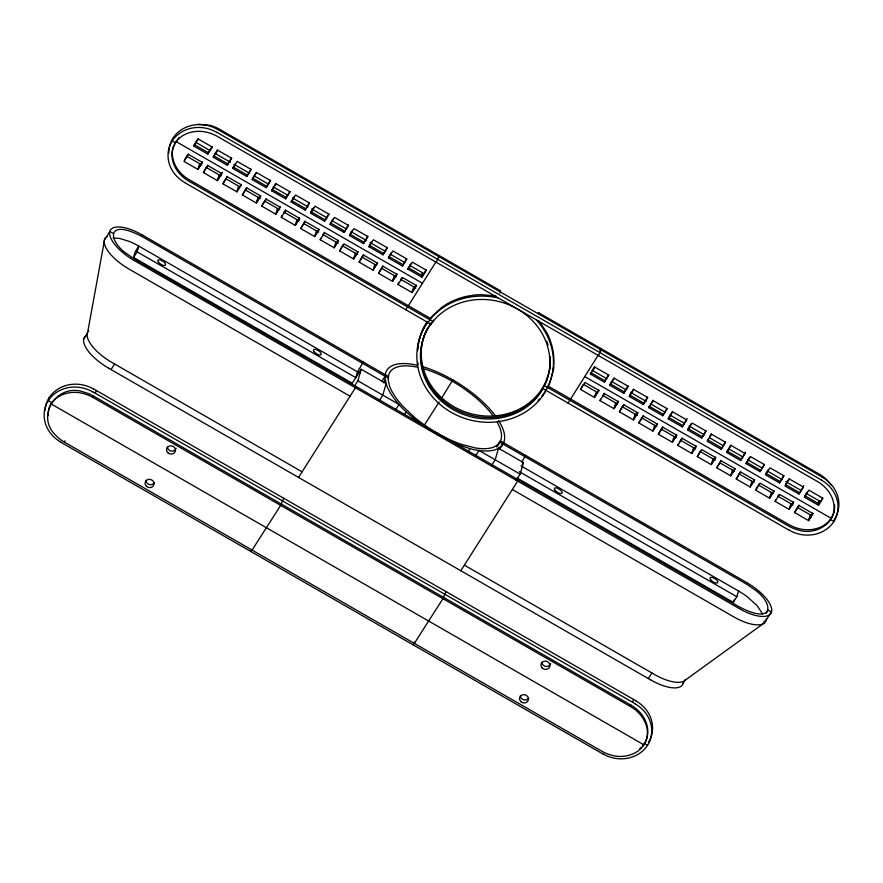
<?xml version="1.0" encoding="UTF-8"?>
<svg xmlns="http://www.w3.org/2000/svg" width="883" height="883" viewBox="0 0 883 883"><rect width="100%" height="100%" fill="white"/><g stroke="black" fill="none" stroke-linecap="round" stroke-linejoin="round"><path stroke-width="1.32" d="M388.233 378.079L144.139 237.704A35.497 14.216 32.6 0 0 135.044 233.189C105.75 220.386 109.017 242.847 128.697 255.032A35.497 14.216 32.6 0 0 137.439 260.772L737.173 605.672A35.497 14.216 32.6 0 0 746.278 610.197C775.572 622.99 772.305 600.539 752.625 588.354A35.497 14.216 32.6 0 0 743.872 582.603L499.789 442.228L496.831 446.842M172.693 149.448C171.159 158.223 175 167.207 181.114 173.421A35.497 32.296 16.2 0 0 189.282 179.735L430.231 318.299L429.811 319.745M647.062 736.819C648.597 728.045 644.756 719.071 638.641 712.857A35.497 32.296 16.2 0 0 630.473 706.532L93.145 397.527A35.497 32.296 16.2 0 0 83.466 393.575C70.419 389.833 53.554 394.745 48.83 408.575M48.742 408.796L48.068 415.783M646.687 738.53C649.877 728.95 645.948 718.343 639.06 711.411A35.497 32.296 16.2 0 0 630.892 705.098L93.565 396.081A35.497 32.296 16.2 0 0 83.885 392.129C57.207 382.35 34.558 416.401 56.38 435.915A35.497 32.296 16.2 0 0 64.547 442.228L601.875 751.245A35.497 32.296 16.2 0 0 611.555 755.197C625.639 759.435 644.082 752.802 647.107 737.084M833.42 513.354C835.804 504.127 831.896 494.281 825.362 487.681A35.497 32.296 16.2 0 0 817.194 481.367L217.461 136.468A35.497 32.296 16.2 0 0 207.781 132.516C195.253 128.995 179.326 133.178 173.774 145.916M549.645 370.01L546.478 380.849L541.743 390.076A65.165 59.304 16.2 0 1 453.398 408.078A65.165 59.304 16.2 0 1 429.414 325.474L431.334 322.759L430.915 324.204L184.657 182.582M49.216 397.791L48.377 400.672L51.501 402.471L51.082 403.917L643.939 744.855L646.61 738.751M64.547 442.228L64.967 440.794M379.436 400.374L382.781 395.131L386.136 383.597L361.202 369.271L352.273 383.244L133.532 257.45L135.209 251.677L138.786 246.092L359.856 373.222M93.145 397.527L93.565 396.081M95.353 393.288L96.192 390.407M133.532 257.45L137.108 251.854L138.786 246.092A35.497 14.216 32.6 0 0 129.68 241.567L119.647 238.421L113.057 238.024M173.123 138.178L172.284 141.059L175.397 142.858L179.139 137.362M193.819 146.037L194.238 144.591L208.256 152.649L207.836 154.095L193.819 146.037L198.289 139.05L212.306 147.108L207.836 154.095M198.002 169.459L202.472 162.472L188.454 154.415L183.995 161.401L198.002 169.459L199.679 163.697M203.454 172.593L207.913 165.607L221.931 173.664L217.461 180.651L203.454 172.593L203.863 171.147M213.278 157.229L213.697 155.783L227.715 163.841L227.295 165.287L213.278 157.229L217.748 150.242L231.765 158.3L227.295 165.287M217.461 180.651L219.139 174.889M222.902 183.785L227.373 176.799L241.39 184.856L236.92 191.843L222.902 183.785L227.196 176.291M232.737 168.41L237.207 161.423L251.225 169.492L246.754 176.479L232.737 168.41L234.944 164.183M236.92 191.843L238.598 186.081L225.75 178.686M246.754 176.479L250.949 169.139M242.361 194.977L246.832 187.991L260.849 196.048L256.379 203.035L242.361 194.977L246.655 187.483M252.196 179.602L252.615 178.167L266.633 186.225L266.213 187.671L252.196 179.602L256.666 172.615L270.684 180.684L266.213 187.671M256.379 203.035L258.057 197.273M261.821 206.169L266.291 199.183L280.308 207.24L275.838 214.227L261.821 206.169L262.24 204.724M271.655 190.794L272.074 189.359L286.092 197.417L285.673 198.852L271.655 190.794L276.125 183.807L290.143 191.865L285.673 198.852M275.838 214.227L277.516 208.454M281.28 217.35L285.75 210.375L299.767 218.432L295.297 225.419L281.28 217.35L281.699 215.916M291.114 201.986L295.584 195L309.602 203.057L305.132 210.044L291.114 201.986L293.918 196.821M295.297 225.419L296.975 219.646M305.132 210.044L309.381 202.615M300.739 228.542L305.209 221.556L319.227 229.624L314.756 236.611L300.739 228.542L305.032 221.048M310.573 213.178L315.043 206.192L329.061 214.249L324.591 221.236L310.573 213.178L313.377 208.013M314.756 236.611L316.434 230.838M324.591 221.236L328.84 213.807M320.198 239.734L324.668 232.748L338.686 240.816L334.216 247.792L320.198 239.734L320.617 238.3M330.032 224.37L334.502 217.384L348.52 225.441L344.05 232.428L330.032 224.37L332.836 219.205M334.216 247.792L335.893 242.03M344.05 232.428L348.299 224.999M339.657 250.927L344.127 243.94L358.145 251.997L353.675 258.984L339.657 250.927L341.467 247.306M349.491 235.562L353.962 228.576L367.979 236.633L363.509 243.62L349.491 235.562L352.295 230.386M283.73 498.255L280.684 505.374L252.085 550.087M353.675 258.984L355.352 253.222M363.509 243.62L367.758 236.191M359.116 262.119L363.586 255.132L377.604 263.189L373.134 270.176L359.116 262.119L363.41 254.624M368.951 246.743L373.421 239.768L387.438 247.825L382.968 254.812L368.951 246.743L371.754 241.578M373.134 270.176L374.811 264.414M382.968 254.812L387.218 247.383M378.575 273.311L383.045 266.324L397.063 274.381L392.593 281.368L378.575 273.311L382.869 265.816M388.41 257.935L392.88 250.949L406.897 259.017L402.427 266.004L388.41 257.935L391.213 252.77M356.18 386.566L298.553 477.427M354.502 386.037L357.858 380.805L361.202 369.271M363.299 362.063L357.516 371.886L355.849 377.648L137.108 251.854M392.593 281.368L394.271 275.606M402.427 266.004L406.621 258.653M398.034 284.503L402.505 277.516L416.522 285.573L412.052 292.56L398.034 284.503L398.454 283.057M407.869 269.127L412.339 262.141L426.357 270.198L421.886 277.185L407.869 269.127L410.672 263.962M412.052 292.56L413.73 286.787M421.721 276.059L422.67 272.825L409.535 265.264M421.886 277.185L426.136 269.757M438.829 256.589L436.202 262.262M433.376 320.11L432.957 321.555L188.863 181.181A35.497 32.296 16.2 0 1 180.695 174.856C173.311 167.538 169.602 156.037 173.565 146.081M436.886 434.668L437.306 433.222M452.802 379.878L441.323 398.619M499.966 293.046L500.595 290.882L219.558 129.26A35.497 32.296 16.2 0 0 209.878 125.309L197.704 124.282M445.981 591.566L442.935 598.685L414.337 643.398M543.387 387.207L542.968 388.641L789.225 530.264M544.921 384.26L544.502 385.705L788.596 526.08A35.497 32.296 16.2 0 0 798.276 530.021C814.843 535.628 836.168 523.851 834.512 504.933M518.431 479.877L460.816 570.738M516.091 480.396L520.109 474.116L523.464 462.582L498.531 448.244L495.186 459.778L491.831 465.021M525.562 455.374L521.787 462.052M547.648 387.516L549.414 383.112M580.55 389.458L585.021 382.471L599.027 390.529L594.568 397.516L580.55 389.458L582.879 385.021M590.385 374.094L590.793 372.648L604.811 380.705L604.391 382.151L590.385 374.094L594.844 367.107L608.862 375.165L604.391 382.151M599.921 350.529L600.55 348.366M601.08 349.9L598.464 355.573M594.568 397.516L596.235 391.754L583.387 384.359M600.01 400.65L604.48 393.663L618.486 401.721L614.027 408.708L600.01 400.65L600.429 399.204M609.833 385.275L610.252 383.84L624.27 391.897L623.851 393.343L609.833 385.275L614.303 378.288L628.321 386.357L623.851 393.343M614.027 408.708L615.694 402.946M619.469 411.842L623.939 404.856L637.945 412.913L633.486 419.9L619.469 411.842L619.888 410.396M629.292 396.467L633.762 389.48L647.78 397.549L643.31 404.535L629.292 396.467L633.541 389.039M633.486 419.9L635.153 414.138M643.31 404.535L647.504 397.184M638.928 423.034L643.398 416.048L657.405 424.105L652.934 431.092L638.928 423.034L639.347 421.588M648.751 407.659L653.221 400.672L667.239 408.73L662.769 415.716L648.751 407.659L653.001 400.231M652.934 431.092L654.612 425.319M662.769 415.716L666.963 408.376M658.387 434.215L662.846 427.24L676.864 435.297L672.393 442.284L658.387 434.215L662.636 426.787M668.21 418.851L672.68 411.864L686.698 419.922L682.228 426.908L668.21 418.851L672.46 411.423M672.393 442.284L674.071 436.511M682.228 426.908L687.117 418.487M677.846 445.407L682.305 438.421L696.323 446.489L691.853 453.476L677.846 445.407L678.265 443.972M687.669 430.043L692.14 423.056L706.157 431.114L701.687 438.1L687.669 430.043L691.279 423.608M691.853 453.476L693.53 447.703M701.687 438.1L705.881 430.761M697.305 456.599L701.764 449.613L715.782 457.681L711.312 464.657L697.305 456.599L700.274 451.169M630.473 706.532L630.892 705.098M632.681 702.294L633.519 699.413M711.312 464.657L712.989 458.895M721.146 449.292L725.616 442.306L711.599 434.248L707.128 441.235L721.146 449.292L725.34 441.953M716.753 467.791L721.223 460.805L735.241 468.862L730.771 475.849L716.753 467.791L721.003 460.363M726.588 452.427L731.058 445.44L745.075 453.498L740.605 460.484L726.588 452.427L730.837 444.988M730.771 475.849L732.449 470.087M740.605 460.484L745.495 452.052M736.212 478.983L740.682 471.997L754.7 480.054L750.23 487.041L736.212 478.983L740.462 471.555M746.047 463.608L750.517 456.632L764.535 464.69L760.064 471.677L746.047 463.608L749.656 457.184M750.23 487.041L751.908 481.279M760.064 471.677L764.259 464.337M755.671 490.175L760.142 483.189L774.159 491.246L769.689 498.233L755.671 490.175L757.482 486.555M516.908 477.924L733.265 602.338L733.939 600.032M733.265 602.338L736.841 596.753L738.519 590.992L520.959 465.882M769.689 498.233L771.367 492.471M779.523 482.869L783.994 475.882L769.976 467.813L765.506 474.8L779.523 482.869L783.718 475.518M775.131 501.367L779.601 494.381L793.618 502.438L789.148 509.425L775.131 501.367L775.55 499.921M789.148 509.425L790.826 503.652M798.983 494.05L803.453 487.063L789.435 479.005L784.965 485.992L798.983 494.05L803.872 485.628M794.59 512.548L799.06 505.573L813.077 513.63L808.607 520.617L794.59 512.548L798.883 505.054M804.424 497.184L808.894 490.197L822.912 498.255L818.442 505.242L804.424 497.184L807.228 492.019M808.607 520.617L810.285 514.844L797.437 507.46M818.276 504.116L819.225 500.871L806.091 493.321M818.442 505.242L822.691 497.813M834.623 518.597L833.784 521.478L830.66 519.69L833.342 513.575M172.649 149.183L175.816 141.412L422.328 283.178M548.575 374.513L544.745 384.127A65.165 59.304 16.2 0 1 458.829 409.259A65.165 59.304 16.2 0 1 427.24 328.542M549.855 382.129L552.901 371.655A68.786 62.594 16.2 0 0 551.511 344.337L550.595 341.655A51.346 46.722 16.2 0 0 546.047 331.39L538.498 320.452M184.415 159.966L188.245 153.973M194.878 143.598L198.068 138.609M83.907 338.84L87.483 333.255L104.547 239.867L109.911 231.478L113.024 233.278M198.421 168.024L202.295 161.964M208.256 152.649L212.03 146.755M204.558 170.066L207.737 165.099M214.293 154.856L217.472 149.878M217.88 179.216L222.35 172.229M227.715 163.841L231.489 157.947M111.026 369.58L114.602 363.995M237.339 190.408L241.214 184.348M253.211 177.229L254.403 175.364M254.999 174.437L256.39 172.262M256.798 201.589L260.628 195.607M266.633 186.225L270.463 180.231M262.935 203.642L266.114 198.664M272.67 188.421L273.862 186.556M274.458 185.629L275.849 183.454M276.258 212.781L280.088 206.799M286.092 197.417L289.922 191.423M283.785 212.648L285.573 209.856M295.717 223.973L299.547 217.991M315.176 235.165L319.006 229.172M322.703 235.033L324.491 232.24M334.635 246.357L338.465 240.364M342.163 246.225L343.355 244.359M354.094 257.549L357.924 251.556M373.553 268.741L377.383 262.748M393.012 279.922L396.886 273.873M400.54 279.801L401.732 277.935M421.478 274.679L422.67 272.825M412.471 291.114L416.301 285.132M250.717 551.433L251.909 549.568M435.904 261.942L405.816 309.767M381.743 381.511L385.087 376.268M383.266 382.88L385.275 379.745M395.639 409.69L398.984 404.458L397.295 402.538A68.786 27.55 32.6 0 1 386.412 384.602L385.076 378.454L385.562 373.178A68.786 27.55 32.6 0 1 417.361 365.275M404.933 414.105L406.279 412.008A51.346 20.563 32.6 0 1 398.984 404.458L357.858 380.805M424.359 425.142L439.105 402.074M468.001 451.809L470.01 448.663A51.346 20.563 32.6 0 0 478.983 450.462L481.147 450.749A68.786 27.55 32.6 0 0 497.835 448.674L501.853 445.606L504.138 441.368A68.786 27.55 32.6 0 0 498.564 420.396M475.628 455.694L478.983 450.462L520.109 474.116M496.765 446.699L500.462 440.937L746.709 582.548M499.061 449.48L501.069 446.334M501.356 446.213L503.575 442.725M499.579 449.281L502.924 444.039M522.118 464.679L523.464 462.582M412.968 644.745L414.756 641.952M598.166 355.253L568.067 403.078M592.074 370.65L594.634 366.655M594.987 396.081L598.851 390.021M604.811 380.705L608.586 374.811M602.515 395.948L604.303 393.156M610.848 382.902L612.04 381.048M612.636 380.109L614.027 377.935M614.436 407.273L618.31 401.213M624.27 391.897L628.045 386.003M620.517 409.403L623.718 404.414M633.895 418.454L637.769 412.405M639.976 420.595L643.177 415.595M653.354 429.646L657.228 423.597M672.813 440.838L676.687 434.789M679.535 441.975L682.095 437.979M692.272 452.03L696.146 445.97M709.468 436.798L711.378 433.807M711.731 463.222L715.605 457.162M731.19 474.414L735.064 468.354M750.649 485.606L754.524 479.546M758.177 485.473L759.369 483.608M768.309 469.635L765.925 473.365L779.943 481.423M648.354 678.585L651.93 673.001M770.108 496.787L773.983 490.738M777.636 496.665L778.828 494.8M789.159 478.652L785.384 484.557L799.402 492.615M789.568 507.979L793.442 501.93M683 683.376L685.153 680.02M818.033 502.736L819.225 500.871M809.027 519.171L812.857 513.189M766.278 613.244L768.287 610.109L771.411 611.897L766.047 620.285L763.839 621.875M427.571 321.865L426.29 323.686A68.786 62.594 16.2 0 0 417.493 349.315M642.25 746.19L643.652 744.336M430.231 318.299L441.478 307.582A68.786 62.594 16.2 0 1 467.67 296.125L470.606 295.65A51.346 46.722 16.2 0 1 482.306 294.734L496.036 296.026M639.711 748.652L641.036 747.471M684.634 680.583L764.104 623.078M498.884 290.452L500.595 290.882M498.498 298.09L496.798 297.659A68.786 62.594 16.2 0 0 432.67 316.423L425.871 325.121A68.786 62.594 16.2 0 0 451.191 412.306A68.786 62.594 16.2 0 0 544.436 393.31L549.436 383.575A68.786 62.594 16.2 0 0 537.35 320.982L536.169 319.745M470.01 448.663L456.147 444.05M217.671 129.404L822.239 477.085M216.832 132.284L821.4 479.966M195.794 142.351L210.121 150.596M214.9 153.333L230.43 162.262M234.006 164.326L249.525 173.256M254.304 175.993L268.631 184.238M273.41 186.986L287.737 195.22M292.516 197.969L308.035 206.898M311.622 208.962L327.14 217.88M331.92 220.629L346.246 228.874M351.026 231.622L366.544 240.551M370.132 242.604L385.65 251.534M390.429 254.282L404.756 262.516M592.361 370.407L606.687 378.641M611.455 381.39L625.793 389.635M630.561 392.383L646.091 401.301M650.859 404.05L665.197 412.295M669.965 415.043L684.292 423.277M689.071 426.025L704.59 434.955M709.369 437.703L723.696 445.937M728.475 448.685L742.802 456.93M747.581 459.679L761.908 467.913M767.879 471.345L782.206 479.59M785.793 481.643L801.311 490.573M233.156 166.975L247.174 175.033M291.533 200.54L305.551 208.609M310.993 211.732L325.01 219.801M330.452 222.924L344.469 230.982M349.911 234.116L363.928 242.174M369.37 245.308L383.388 253.366M388.829 256.5L402.847 264.558M408.288 267.692L422.306 275.75M629.711 395.032L643.729 403.089M649.171 406.224L663.188 414.282M668.63 417.405L682.647 425.474M688.089 428.597L702.106 436.666M707.548 439.789L721.566 447.847M727.007 450.981L741.025 459.039M746.466 462.173L760.484 470.231M804.843 495.738L818.861 503.807M584.579 376.489L831.08 518.244C824.325 528.74 810.186 531.709 798.696 528.586A35.497 32.296 16.2 0 1 789.016 524.634L548.067 386.07M186.832 156.313L201.854 164.944M206.291 167.494L220.96 175.927M245.209 189.878L260.231 198.52M264.668 201.07L279.69 209.713M284.127 212.262L299.149 220.905M303.586 223.454L318.608 232.097M323.046 234.646L338.068 243.278M342.505 245.827L357.527 254.47M361.964 257.019L376.622 265.452M381.423 268.211L396.445 276.854M400.882 279.403L415.805 287.99M602.846 395.551L617.515 403.984M622.305 406.743L637.338 415.385M641.764 417.935L656.797 426.577M661.224 429.127L676.246 437.769M680.683 440.319L695.705 448.961M700.142 451.511L715.164 460.142M719.601 462.692L734.623 471.334M739.06 473.884L754.082 482.526M758.519 485.076L773.177 493.509M777.978 496.268L793 504.91M142.141 234.878L388.399 376.489M519.292 471.643L736.841 596.753M350.396 396.39L129.238 269.205A32.837 13.157 32.6 0 1 104.415 239.779A32.837 13.157 32.6 0 1 107.218 236.523M512.659 489.701L733.806 616.886A32.837 13.157 32.6 0 0 766.179 620.363A32.837 13.157 32.6 0 0 766.389 618.497M302.129 471.842L112.185 362.604A32.837 13.157 32.6 0 1 87.351 333.178M464.392 565.153L654.347 674.391A32.837 13.157 32.6 0 0 685.936 679.402M108.609 368.189L650.771 679.976M93.775 389.017L635.937 700.804M92.936 391.897L635.098 703.685M644.358 743.409L647.471 745.208M60.761 442.195L602.923 753.983M418.476 422.394L406.279 412.008M539.447 313.774L538.255 312.538L819.292 474.16A35.497 32.296 16.2 0 1 827.459 480.473M827.459 480.473L831.256 485.142M762.526 613.939L757.161 605.661L747.261 596.731A35.497 14.216 32.6 0 0 738.519 590.992M810.285 514.844L810.936 517.416M544.855 391.864A68.786 62.594 16.2 0 1 541.676 396.368M539.557 398.928A68.786 62.594 16.2 0 1 538.056 400.573M418.123 364.69A68.786 62.594 16.2 0 1 417.791 362.494M546.798 341.257A65.165 59.304 16.2 0 1 548.045 345.043M550.153 356.688A65.165 59.304 16.2 0 1 549.358 370.926M417.725 350.606A68.786 62.594 16.2 0 1 426.71 322.24M553.762 367.516A68.786 62.594 16.2 0 1 553.321 370.209M550.495 364.348A65.165 59.304 16.2 0 1 549.999 368.211M822.172 477.184A32.837 29.879 16.2 0 1 834.755 518.674M789.292 530.153A32.837 29.879 16.2 0 0 833.916 521.566A32.837 29.879 16.2 0 0 821.333 480.076M168.863 152.947A32.837 29.879 16.2 0 1 172.98 138.101A32.837 29.879 16.2 0 1 217.604 129.503M184.724 182.472A32.837 29.879 16.2 0 1 172.141 140.982A32.837 29.879 16.2 0 1 216.765 132.395M417.714 367.24A65.165 26.104 32.6 0 0 388.686 374.977L388.222 379.966L389.491 385.794A65.165 26.104 32.6 0 0 402.968 406.39L414.282 417.14A65.165 26.104 32.6 0 0 461.754 444.447L475.175 447.913A65.165 26.104 32.6 0 0 495.043 446.5L498.851 443.586L501.014 439.568A65.165 26.104 32.6 0 0 497.261 422.273M423.299 368.652A65.165 26.104 32.6 0 1 492.714 415.33M422.096 366.5A68.786 27.55 32.6 0 1 495.374 415.783M142.13 234.933A32.837 13.157 32.6 0 0 109.768 231.401A32.837 13.157 32.6 0 0 134.624 260.772L739.17 608.508A32.837 13.157 32.6 0 0 771.543 611.974A32.837 13.157 32.6 0 0 746.698 582.614M88.123 331.644A32.837 13.157 32.6 0 1 88.686 330.982M85.794 336.004A32.837 13.157 32.6 0 0 83.775 338.763A32.837 13.157 32.6 0 0 108.62 368.134M683.144 683.453A32.837 13.157 32.6 0 1 650.782 679.921M635.87 700.914A32.837 29.879 16.2 0 1 648.453 742.404M602.99 753.883A32.837 29.879 16.2 0 0 647.614 745.285A32.837 29.879 16.2 0 0 635.032 703.795M528.74 698.177A4.525 4.117 16.2 0 1 520.341 695.738M550.639 663.663A4.525 4.117 16.2 0 1 541.798 662.206M45 410.606A32.837 29.879 16.2 0 1 49.084 397.714A32.837 29.879 16.2 0 1 93.708 389.116M60.828 442.085A32.837 29.879 16.2 0 1 48.245 400.595A32.837 29.879 16.2 0 1 92.87 392.008M154.304 482.846A4.525 4.117 16.2 0 1 145.905 480.407M176.203 448.332A4.525 4.117 16.2 0 1 167.362 446.875M546.058 382.295L541.323 391.511A65.165 59.304 16.2 0 1 452.979 409.513A65.165 59.304 16.2 0 1 428.995 326.92L435.429 318.675A65.165 59.304 16.2 0 1 517.328 308.918A65.165 59.304 16.2 0 1 546.058 382.295M314.238 351.842A4.525 1.81 32.6 0 0 321.004 354.789A4.525 1.81 32.6 0 0 316.865 349.834A4.525 1.81 32.6 0 0 314.238 351.842M158.576 262.306A4.525 1.81 32.6 0 0 165.331 265.253A4.525 1.81 32.6 0 0 161.203 260.297A4.525 1.81 32.6 0 0 158.576 262.306M710.804 579.877A4.525 1.81 32.6 0 0 717.559 582.824A4.525 1.81 32.6 0 0 713.42 577.868A4.525 1.81 32.6 0 0 710.804 579.877M555.131 490.374A4.525 1.81 32.6 0 0 561.886 493.321A4.525 1.81 32.6 0 0 557.747 488.365A4.525 1.81 32.6 0 0 555.131 490.374M520.838 701.61A4.525 4.117 16.2 0 0 528.343 700.076A4.525 4.117 16.2 0 0 522.824 694.755A4.525 4.117 16.2 0 0 520.838 701.61M542.283 668.078A4.525 4.117 16.2 0 0 549.8 666.544A4.525 4.117 16.2 0 0 544.27 661.224A4.525 4.117 16.2 0 0 542.283 668.078M146.401 486.279A4.525 4.117 16.2 0 0 153.907 484.745A4.525 4.117 16.2 0 0 148.388 479.425A4.525 4.117 16.2 0 0 146.401 486.279M167.847 452.747A4.525 4.117 16.2 0 0 175.364 451.213A4.525 4.117 16.2 0 0 169.845 445.893A4.525 4.117 16.2 0 0 167.847 452.747"/></g></svg>
